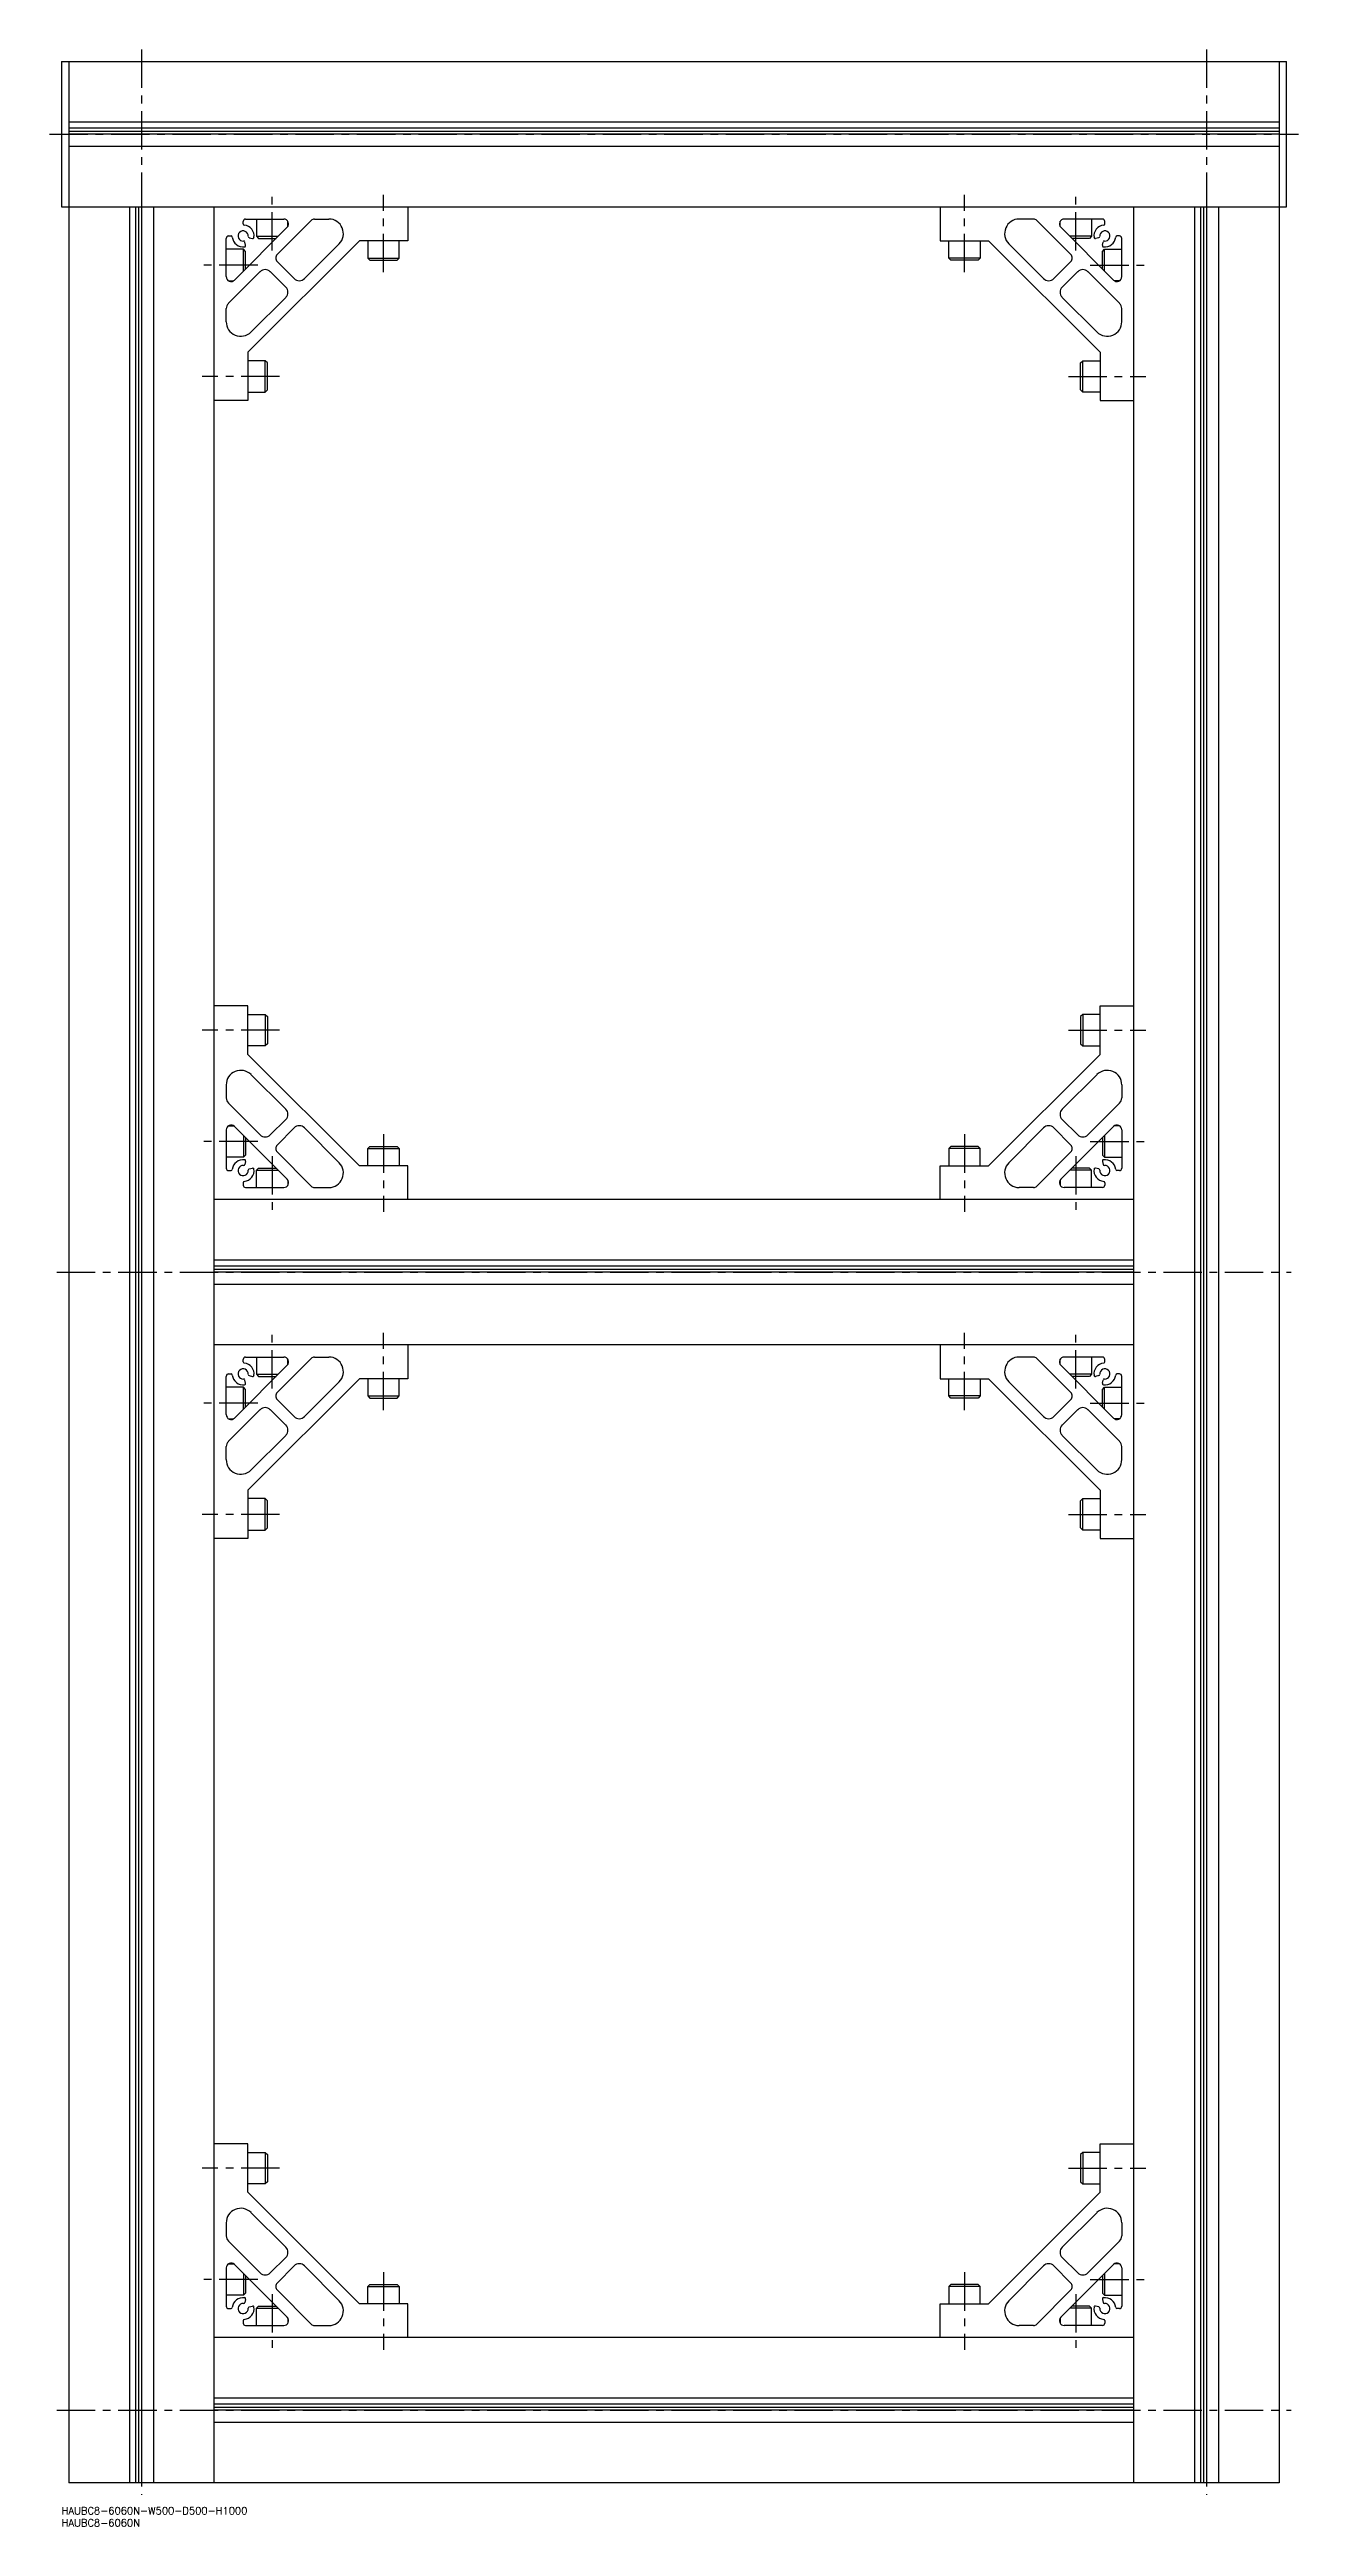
# Model space of a CAD drawing. Extents: x -5 to 1191, y -8 to 1575.
# Drawn here: x -5 to 511, y -8 to 1015 of the extents above; entities that cross this region are included whole.
import ezdxf

# ---------------------------------------------------------------- set-up
doc = ezdxf.new("R2010")
doc.units = 0
doc.header["$LTSCALE"] = 0.5
doc.linetypes.add('CENTER', pattern=[50.8, 31.75, -6.35, 6.35, -6.35])
for name, color, linetype in [('MSM_CENTER', 1, 'CENTER'), ('MSM_CONTINUOUS', 7, 'CONTINUOUS'), ('MSM_PART_NUMBER', 7, 'CONTINUOUS')]:
    doc.layers.add(name, color=color, linetype=linetype)
doc.styles.get("Standard").update_dxf_attribs({"font": 'txt.shx', "height": 3, "bigfont": 'bigfont.shx'})

# ---------------------------------------------------------------- blocks, each defined once
blk = doc.blocks.new('*U8')
at = {"layer": 'MSM_PART_NUMBER'}
blk.add_text('HAUBC8-6060N-W500-D500-H1000', height=3, dxfattribs=at).set_placement((0, -3))
blk = doc.blocks.new('*U9')
at = {"layer": 'MSM_PART_NUMBER'}
blk.add_text('HAUBC8-6060N', height=3, dxfattribs=at).set_placement((0, -8))

msp = doc.modelspace()

# ---------------------------------------------------------------- linework, layer by layer
at = {"layer": 'MSM_CENTER'}
for p, q in [((33, 1015), (33, 5)), ((473, 1015), (473, 5)), ((-5, 980), (511, 980)), ((87, 932), (87, 955)), ((133, 923), (133, 955)), ((373, 923), (373, 955)), ((419, 932), (419, 955)), ((81, 926), (58, 926)), ((425, 926), (448, 926)), ((90, 880), (58, 880)), ((416, 880), (448, 880)), ((90, 610), (58, 610)), ((416, 610), (448, 610)), ((81, 564), (58, 564)), ((133, 567), (133, 535)), ((373, 567), (373, 535)), ((425, 564), (448, 564)), ((87, 558), (87, 535)), ((419, 558), (419, 535)), ((-2, 510), (508, 510)), ((87, 462), (87, 485)), ((133, 453), (133, 485)), ((373, 453), (373, 485)), ((419, 462), (419, 485)), ((81, 456), (58, 456)), ((425, 456), (448, 456)), ((90, 410), (58, 410)), ((416, 410), (448, 410)), ((90, 140), (58, 140)), ((416, 140), (448, 140)), ((81, 94), (58, 94)), ((133, 97), (133, 65)), ((373, 97), (373, 65)), ((425, 94), (448, 94)), ((87, 88), (87, 65)), ((419, 88), (419, 65)), ((-2, 40), (508, 40))]:
    msp.add_line(p, q, dxfattribs=at)
at = {"layer": 'MSM_CONTINUOUS'}
for p, q in [((0, 1010), (506, 1010)), ((0, 1010), (0, 950)), ((3, 1010), (3, 10)), ((503, 1010), (503, 10)), ((506, 950), (506, 1010)), ((503, 985), (3, 985)), ((503, 982.5), (3, 982.5)), ((503, 981.2), (3, 981.2)), ((503, 980), (3, 980)), ((503, 975), (3, 975)), ((0, 950), (506, 950)), ((28, 950), (28, 10)), ((30.5, 950), (30.5, 10)), ((31.8, 950), (31.8, 10)), ((33, 950), (33, 10)), ((38, 950), (38, 10)), ((63, 10), (63, 950)), ((93.2, 941.6), (71.4, 919.8)), ((75, 943), (75, 944)), ((76, 945), (91.8, 945)), ((80.5, 945), (80.5, 937.9)), ((89, 930.3), (103.1, 944.4)), ((93.5, 941.9), (93.5, 944.1)), ((104.5, 945), (110.4, 945)), ((143, 950), (143, 936)), ((363, 950), (363, 936)), ((401.5, 945), (395.6, 945)), ((417, 930.3), (402.9, 944.4)), ((412.5, 941.9), (412.5, 944.1)), ((412.8, 941.6), (434.6, 919.8)), ((430, 945), (414.2, 945)), ((425.5, 945), (425.5, 937.9)), ((431, 943), (431, 944)), ((443, 10), (443, 950)), ((468, 950), (468, 10)), ((470.5, 950), (470.5, 10)), ((471.8, 950), (471.8, 10)), ((473, 950), (473, 10)), ((478, 950), (478, 10)), ((68, 921.2), (68, 937)), ((75.1, 932.5), (68, 932.5)), ((69, 938), (70, 938)), ((76, 931.6), (75.1, 932.5)), ((75.1, 923.5), (75.1, 932.5)), ((76, 934.2), (75.7, 935.5)), ((76, 924.3), (76, 931.6)), ((123, 936), (77, 890)), ((77.5, 937.3), (78.8, 937)), ((80.5, 937.9), (81.4, 937)), ((80.5, 937.9), (89.5, 937.9)), ((81.4, 937), (88.7, 937)), ((114.7, 934.8), (100.4, 920.4)), ((143, 936), (123, 936)), ((126.5, 936), (126.5, 928.9)), ((139.5, 928.9), (139.5, 936)), ((363, 936), (383, 936)), ((366.5, 928.9), (366.5, 936)), ((379.5, 936), (379.5, 928.9)), ((383, 936), (429, 890)), ((391.3, 934.8), (405.6, 920.4)), ((425.5, 937.9), (416.5, 937.9)), ((424.6, 937), (417.3, 937)), ((425.5, 937.9), (424.6, 937)), ((428.5, 937.3), (427.2, 937)), ((430, 934.2), (430.3, 935.5)), ((430, 931.6), (430.9, 932.5)), ((430, 924.3), (430, 931.6)), ((430.9, 932.5), (438, 932.5)), ((430.9, 923.5), (430.9, 932.5)), ((437, 938), (436, 938)), ((438, 921.2), (438, 937)), ((68.9, 910.2), (82, 923.3)), ((86.2, 923.3), (92.6, 916.9)), ((96.1, 920.4), (89, 927.5)), ((126.5, 928.9), (127.4, 928)), ((126.5, 928.9), (139.5, 928.9)), ((127.4, 928), (138.6, 928)), ((138.6, 928), (139.5, 928.9)), ((367.4, 928), (366.5, 928.9)), ((379.5, 928.9), (366.5, 928.9)), ((378.6, 928), (367.4, 928)), ((379.5, 928.9), (378.6, 928)), ((409.9, 920.4), (417, 927.5)), ((419.8, 923.3), (413.4, 916.9)), ((437.1, 910.2), (424, 923.3)), ((68.9, 919.5), (71.1, 919.5)), ((92.6, 912.6), (78.2, 898.3)), ((413.4, 912.6), (427.8, 898.3)), ((437.1, 919.5), (434.9, 919.5)), ((68, 902.6), (68, 908)), ((438, 902.6), (438, 908)), ((77, 890), (77, 870)), ((84.1, 886.5), (77, 886.5)), ((85, 885.6), (84.1, 886.5)), ((84.1, 873.5), (84.1, 886.5)), ((85, 874.4), (85, 885.6)), ((421, 885.6), (421.9, 886.5)), ((421, 874.4), (421, 885.6)), ((421.9, 886.5), (429, 886.5)), ((421.9, 873.5), (421.9, 886.5)), ((429, 890), (429, 870)), ((77, 870), (63, 870)), ((77, 873.5), (84.1, 873.5)), ((84.1, 873.5), (85, 874.4)), ((421.9, 873.5), (421, 874.4)), ((429, 873.5), (421.9, 873.5)), ((429, 870), (443, 870)), ((77, 620), (63, 620)), ((77, 600), (77, 620)), ((77, 616.5), (84.1, 616.5)), ((84.1, 616.5), (85, 615.6)), ((84.1, 616.5), (84.1, 603.5)), ((85, 615.6), (85, 604.4)), ((421.9, 616.5), (421, 615.6)), ((421, 615.6), (421, 604.4)), ((429, 616.5), (421.9, 616.5)), ((421.9, 616.5), (421.9, 603.5)), ((429, 620), (443, 620)), ((429, 600), (429, 620)), ((85, 604.4), (84.1, 603.5)), ((421, 604.4), (421.9, 603.5)), ((84.1, 603.5), (77, 603.5)), ((123, 554), (77, 600)), ((383, 554), (429, 600)), ((421.9, 603.5), (429, 603.5)), ((68, 587.4), (68, 582)), ((92.6, 577.4), (78.2, 591.7)), ((413.4, 577.4), (427.8, 591.7)), ((438, 587.4), (438, 582)), ((68.9, 579.8), (82, 566.7)), ((86.2, 566.7), (92.6, 573.1)), ((419.8, 566.7), (413.4, 573.1)), ((437.1, 579.8), (424, 566.7)), ((68, 568.8), (68, 553)), ((68.9, 570.5), (71.1, 570.5)), ((93.2, 548.4), (71.4, 570.2)), ((75.1, 566.5), (75.1, 557.5)), ((76, 565.7), (76, 558.4)), ((96.1, 569.6), (89, 562.5)), ((114.7, 555.2), (100.4, 569.6)), ((391.3, 555.2), (405.6, 569.6)), ((409.9, 569.6), (417, 562.5)), ((412.8, 548.4), (434.6, 570.2)), ((430, 565.7), (430, 558.4)), ((430.9, 566.5), (430.9, 557.5)), ((437.1, 570.5), (434.9, 570.5)), ((438, 568.8), (438, 553)), ((75.1, 557.5), (68, 557.5)), ((76, 558.4), (75.1, 557.5)), ((76, 555.8), (75.7, 554.5)), ((77.5, 552.7), (78.8, 553)), ((80.5, 552.1), (81.4, 553)), ((81.4, 553), (88.7, 553)), ((89, 559.7), (103.1, 545.6)), ((143, 554), (123, 554)), ((126.5, 561.1), (127.4, 562)), ((126.5, 554), (126.5, 561.1)), ((126.5, 561.1), (139.5, 561.1)), ((127.4, 562), (138.6, 562)), ((138.6, 562), (139.5, 561.1)), ((139.5, 561.1), (139.5, 554)), ((143, 540), (143, 554)), ((363, 554), (383, 554)), ((363, 540), (363, 554)), ((367.4, 562), (366.5, 561.1)), ((366.5, 561.1), (366.5, 554)), ((379.5, 561.1), (366.5, 561.1)), ((378.6, 562), (367.4, 562)), ((379.5, 561.1), (378.6, 562)), ((379.5, 554), (379.5, 561.1)), ((417, 559.7), (402.9, 545.6)), ((424.6, 553), (417.3, 553)), ((425.5, 552.1), (424.6, 553)), ((428.5, 552.7), (427.2, 553)), ((430, 558.4), (430.9, 557.5)), ((430, 555.8), (430.3, 554.5)), ((430.9, 557.5), (438, 557.5)), ((69, 552), (70, 552)), ((75, 547), (75, 546)), ((76, 545), (91.8, 545)), ((80.5, 545), (80.5, 552.1)), ((80.5, 552.1), (89.5, 552.1)), ((93.5, 548.1), (93.5, 545.9)), ((104.5, 545), (110.4, 545)), ((401.5, 545), (395.6, 545)), ((412.5, 548.1), (412.5, 545.9)), ((430, 545), (414.2, 545)), ((425.5, 552.1), (416.5, 552.1)), ((425.5, 545), (425.5, 552.1)), ((431, 547), (431, 546)), ((437, 552), (436, 552)), ((443, 540), (63, 540)), ((443, 515), (63, 515)), ((443, 512.5), (63, 512.5)), ((443, 511.2), (63, 511.2)), ((443, 510), (63, 510)), ((443, 505), (63, 505)), ((443, 480), (63, 480)), ((93.2, 471.6), (71.4, 449.8)), ((75, 473), (75, 474)), ((76, 475), (91.8, 475)), ((80.5, 475), (80.5, 467.9)), ((89, 460.3), (103.1, 474.4)), ((93.5, 471.9), (93.5, 474.1)), ((104.5, 475), (110.4, 475)), ((143, 480), (143, 466)), ((363, 480), (363, 466)), ((401.5, 475), (395.6, 475)), ((417, 460.3), (402.9, 474.4)), ((412.5, 471.9), (412.5, 474.1)), ((412.8, 471.6), (434.6, 449.8)), ((430, 475), (414.2, 475)), ((425.5, 475), (425.5, 467.9)), ((431, 473), (431, 474)), ((68, 451.2), (68, 467)), ((75.1, 462.5), (68, 462.5)), ((69, 468), (70, 468)), ((76, 461.6), (75.1, 462.5)), ((75.1, 453.5), (75.1, 462.5)), ((76, 464.2), (75.7, 465.5)), ((76, 454.3), (76, 461.6)), ((123, 466), (77, 420)), ((77.5, 467.3), (78.8, 467)), ((80.5, 467.9), (81.4, 467)), ((80.5, 467.9), (89.5, 467.9)), ((81.4, 467), (88.7, 467)), ((114.7, 464.8), (100.4, 450.4)), ((143, 466), (123, 466)), ((126.5, 466), (126.5, 458.9)), ((139.5, 458.9), (139.5, 466)), ((363, 466), (383, 466)), ((366.5, 458.9), (366.5, 466)), ((379.5, 466), (379.5, 458.9)), ((383, 466), (429, 420)), ((391.3, 464.8), (405.6, 450.4)), ((425.5, 467.9), (416.5, 467.9)), ((424.6, 467), (417.3, 467)), ((425.5, 467.9), (424.6, 467)), ((428.5, 467.3), (427.2, 467)), ((430, 464.2), (430.3, 465.5)), ((430, 461.6), (430.9, 462.5)), ((430, 454.3), (430, 461.6)), ((430.9, 462.5), (438, 462.5)), ((430.9, 453.5), (430.9, 462.5)), ((437, 468), (436, 468)), ((438, 451.2), (438, 467)), ((68.9, 440.2), (82, 453.3)), ((86.2, 453.3), (92.6, 446.9)), ((96.1, 450.4), (89, 457.5)), ((126.5, 458.9), (127.4, 458)), ((126.5, 458.9), (139.5, 458.9)), ((127.4, 458), (138.6, 458)), ((138.6, 458), (139.5, 458.9)), ((367.4, 458), (366.5, 458.9)), ((379.5, 458.9), (366.5, 458.9)), ((378.6, 458), (367.4, 458)), ((379.5, 458.9), (378.6, 458)), ((409.9, 450.4), (417, 457.5)), ((419.8, 453.3), (413.4, 446.9)), ((437.1, 440.2), (424, 453.3)), ((68.9, 449.5), (71.1, 449.5)), ((92.6, 442.6), (78.2, 428.3)), ((413.4, 442.6), (427.8, 428.3)), ((437.1, 449.5), (434.9, 449.5)), ((68, 432.6), (68, 438)), ((438, 432.6), (438, 438)), ((77, 420), (77, 400)), ((429, 420), (429, 400)), ((84.1, 416.5), (77, 416.5)), ((85, 415.6), (84.1, 416.5)), ((84.1, 403.5), (84.1, 416.5)), ((85, 404.4), (85, 415.6)), ((421, 415.6), (421.9, 416.5)), ((421, 404.4), (421, 415.6)), ((421.9, 416.5), (429, 416.5)), ((421.9, 403.5), (421.9, 416.5)), ((77, 400), (63, 400)), ((77, 403.5), (84.1, 403.5)), ((84.1, 403.5), (85, 404.4)), ((421.9, 403.5), (421, 404.4)), ((429, 403.5), (421.9, 403.5)), ((429, 400), (443, 400)), ((77, 150), (63, 150)), ((77, 130), (77, 150)), ((77, 146.5), (84.1, 146.5)), ((84.1, 146.5), (85, 145.6)), ((84.1, 146.5), (84.1, 133.5)), ((85, 145.6), (85, 134.4)), ((421.9, 146.5), (421, 145.6)), ((421, 145.6), (421, 134.4)), ((429, 146.5), (421.9, 146.5)), ((421.9, 146.5), (421.9, 133.5)), ((429, 150), (443, 150)), ((429, 130), (429, 150)), ((84.1, 133.5), (77, 133.5)), ((85, 134.4), (84.1, 133.5)), ((421, 134.4), (421.9, 133.5)), ((421.9, 133.5), (429, 133.5)), ((123, 84), (77, 130)), ((383, 84), (429, 130)), ((68, 117.4), (68, 112)), ((92.6, 107.4), (78.2, 121.7)), ((413.4, 107.4), (427.8, 121.7)), ((438, 117.4), (438, 112)), ((68.9, 109.8), (82, 96.7)), ((86.2, 96.7), (92.6, 103.1)), ((419.8, 96.7), (413.4, 103.1)), ((437.1, 109.8), (424, 96.7)), ((68, 98.8), (68, 83)), ((68.9, 100.5), (71.1, 100.5)), ((93.2, 78.4), (71.4, 100.2)), ((75.1, 96.5), (75.1, 87.5)), ((76, 95.7), (76, 88.4)), ((96.1, 99.6), (89, 92.5)), ((114.7, 85.2), (100.4, 99.6)), ((391.3, 85.2), (405.6, 99.6)), ((409.9, 99.6), (417, 92.5)), ((412.8, 78.4), (434.6, 100.2)), ((430, 95.7), (430, 88.4)), ((430.9, 96.5), (430.9, 87.5)), ((437.1, 100.5), (434.9, 100.5)), ((438, 98.8), (438, 83)), ((75.1, 87.5), (68, 87.5)), ((69, 82), (70, 82)), ((76, 88.4), (75.1, 87.5)), ((76, 85.8), (75.7, 84.5)), ((77.5, 82.7), (78.8, 83)), ((80.5, 82.1), (81.4, 83)), ((80.5, 75), (80.5, 82.1)), ((80.5, 82.1), (89.5, 82.1)), ((81.4, 83), (88.7, 83)), ((89, 89.7), (103.1, 75.6)), ((143, 84), (123, 84)), ((126.5, 91.1), (127.4, 92)), ((126.5, 84), (126.5, 91.1)), ((126.5, 91.1), (139.5, 91.1)), ((127.4, 92), (138.6, 92)), ((138.6, 92), (139.5, 91.1)), ((139.5, 91.1), (139.5, 84)), ((143, 70), (143, 84)), ((363, 84), (383, 84)), ((363, 70), (363, 84)), ((367.4, 92), (366.5, 91.1)), ((366.5, 91.1), (366.5, 84)), ((379.5, 91.1), (366.5, 91.1)), ((378.6, 92), (367.4, 92)), ((379.5, 91.1), (378.6, 92)), ((379.5, 84), (379.5, 91.1)), ((417, 89.7), (402.9, 75.6)), ((425.5, 82.1), (416.5, 82.1)), ((424.6, 83), (417.3, 83)), ((425.5, 82.1), (424.6, 83)), ((425.5, 75), (425.5, 82.1)), ((428.5, 82.7), (427.2, 83)), ((430, 88.4), (430.9, 87.5)), ((430, 85.8), (430.3, 84.5)), ((430.9, 87.5), (438, 87.5)), ((437, 82), (436, 82)), ((75, 77), (75, 76)), ((76, 75), (91.8, 75)), ((93.5, 78.1), (93.5, 75.9)), ((104.5, 75), (110.4, 75)), ((401.5, 75), (395.6, 75)), ((412.5, 78.1), (412.5, 75.9)), ((430, 75), (414.2, 75)), ((431, 77), (431, 76)), ((443, 70), (63, 70)), ((443, 45), (63, 45)), ((443, 42.5), (63, 42.5)), ((443, 41.2), (63, 41.2)), ((443, 40), (63, 40)), ((443, 35), (63, 35)), ((503, 10), (3, 10))]:
    msp.add_line(p, q, dxfattribs=at)
for centre, radius, start, end in [((76, 944), 1, 90, 180), ((75.5, 943), 0.5, 180, 264.2608), ((75, 938), 4.5, 352.1798, 84.2608), ((91.8, 943), 2, 315, 90), ((104.5, 943), 2, 90, 135), ((110.4, 939), 6, 315, 90), ((395.6, 939), 6, 90, 225), ((401.5, 943), 2, 45, 90), ((414.2, 943), 2, 90, 225), ((431, 938), 4.5, 95.7392, 187.8202), ((430, 944), 1, 0, 90), ((430.5, 943), 0.5, 275.7392, 0), ((69, 937), 1, 90, 180), ((70, 937.5), 0.5, 5.7392, 90), ((75, 938), 4.5, 185.7392, 277.819), ((75, 938), 2.1, 356.0869, 273.913), ((75.2, 935.4), 0.5, 14.9983, 93.9131), ((75.5, 934), 0.5, 277.819, 14.9983), ((77.6, 937.8), 0.5, 176.0869, 254.9983), ((79, 937.5), 0.5, 254.9983, 352.1798), ((427, 937.5), 0.5, 187.8202, 285.0017), ((428.4, 937.8), 0.5, 285.0017, 3.9131), ((431, 938), 2.1, 266.087, 183.9131), ((430.5, 934), 0.5, 165.0017, 262.181), ((430.8, 935.4), 0.5, 86.0869, 165.0017), ((431, 938), 4.5, 262.181, 354.2608), ((436, 937.5), 0.5, 90, 174.2608), ((437, 937), 1, 0, 90), ((70, 921.2), 2, 180, 315), ((84.1, 921.1), 3, 45.0003, 135), ((90.5, 928.9), 2, 135, 225.0003), ((415.5, 928.9), 2, 314.9997, 45), ((421.9, 921.1), 3, 45, 134.9997), ((436, 921.2), 2, 225, 0), ((90.5, 914.8), 3, 315, 45.0003), ((98.2, 922.5), 3, 225.0003, 315), ((407.8, 922.5), 3, 225, 314.9997), ((415.5, 914.8), 3, 134.9997, 225), ((71, 908), 3, 135, 180), ((74, 902.6), 6, 180, 315), ((432, 902.6), 6, 225, 0), ((435, 908), 3, 0, 45), ((74, 587.4), 6, 45, 180), ((432, 587.4), 6, 0, 135), ((71, 582), 3, 180, 225), ((90.5, 575.2), 3, 314.9997, 45), ((415.5, 575.2), 3, 135, 225.0003), ((435, 582), 3, 315, 360), ((70, 568.8), 2, 45, 180), ((84.1, 568.9), 3, 225, 314.9997), ((98.2, 567.5), 3, 45, 134.9997), ((407.8, 567.5), 3, 45.0003, 135), ((421.9, 568.9), 3, 225.0003, 315), ((436, 568.8), 2, 0, 135), ((69, 553), 1, 180, 270), ((70, 552.5), 0.5, 270, 354.2608), ((75, 552), 4.5, 82.181, 174.2608), ((75, 552), 2.1, 86.087, 3.9131), ((75.2, 554.6), 0.5, 266.0869, 345.0017), ((75, 552), 4.5, 275.7392, 7.8202), ((75.5, 556), 0.5, 345.0017, 82.181), ((77.6, 552.2), 0.5, 105.0017, 183.9131), ((79, 552.5), 0.5, 7.8202, 105.0017), ((90.5, 561.1), 2, 134.9997, 225), ((110.4, 551), 6, 270, 45), ((395.6, 551), 6, 135, 270), ((415.5, 561.1), 2, 315, 45.0003), ((427, 552.5), 0.5, 74.9983, 172.1798), ((431, 552), 4.5, 172.1798, 264.2608), ((428.4, 552.2), 0.5, 356.0869, 74.9983), ((431, 552), 2.1, 176.0869, 93.913), ((430.5, 556), 0.5, 97.819, 194.9983), ((430.8, 554.6), 0.5, 194.9983, 273.9131), ((431, 552), 4.5, 5.7392, 97.819), ((436, 552.5), 0.5, 185.7392, 270), ((437, 553), 1, 270, 0), ((75.5, 547), 0.5, 95.7392, 180), ((76, 546), 1, 180, 270), ((91.8, 547), 2, 270, 45), ((104.5, 547), 2, 225, 270), ((401.5, 547), 2, 270, 315), ((414.2, 547), 2, 135, 270), ((430, 546), 1, 270, 0), ((430.5, 547), 0.5, 0, 84.2608), ((76, 474), 1, 90, 180), ((75.5, 473), 0.5, 180, 264.2608), ((75, 468), 4.5, 352.1798, 84.2608), ((91.8, 473), 2, 315, 90), ((104.5, 473), 2, 90, 135), ((110.4, 469), 6, 315, 90), ((395.6, 469), 6, 90, 225), ((401.5, 473), 2, 45, 90), ((414.2, 473), 2, 90, 225), ((431, 468), 4.5, 95.7392, 187.8202), ((430, 474), 1, 0, 90), ((430.5, 473), 0.5, 275.7392, 0), ((69, 467), 1, 90, 180), ((70, 467.5), 0.5, 5.7392, 90), ((75, 468), 4.5, 185.7392, 277.819), ((75, 468), 2.1, 356.0869, 273.913), ((75.2, 465.4), 0.5, 14.9983, 93.9131), ((75.5, 464), 0.5, 277.819, 14.9983), ((77.6, 467.8), 0.5, 176.0869, 254.9983), ((79, 467.5), 0.5, 254.9983, 352.1798), ((427, 467.5), 0.5, 187.8202, 285.0017), ((428.4, 467.8), 0.5, 285.0017, 3.9131), ((431, 468), 2.1, 266.087, 183.9131), ((430.5, 464), 0.5, 165.0017, 262.181), ((430.8, 465.4), 0.5, 86.0869, 165.0017), ((431, 468), 4.5, 262.181, 354.2608), ((436, 467.5), 0.5, 90, 174.2608), ((437, 467), 1, 0, 90), ((70, 451.2), 2, 180, 315), ((84.1, 451.1), 3, 45.0003, 135), ((90.5, 458.9), 2, 135, 225.0003), ((98.2, 452.5), 3, 225.0003, 315), ((407.8, 452.5), 3, 225, 314.9997), ((415.5, 458.9), 2, 314.9997, 45), ((421.9, 451.1), 3, 45, 134.9997), ((436, 451.2), 2, 225, 0), ((71, 438), 3, 135, 180), ((90.5, 444.8), 3, 315, 45.0003), ((415.5, 444.8), 3, 134.9997, 225), ((435, 438), 3, 0, 45), ((74, 432.6), 6, 180, 315), ((432, 432.6), 6, 225, 0), ((74, 117.4), 6, 45, 180), ((432, 117.4), 6, 0, 135), ((71, 112), 3, 180, 225), ((90.5, 105.2), 3, 314.9997, 45), ((415.5, 105.2), 3, 135, 225.0003), ((435, 112), 3, 315, 360), ((70, 98.8), 2, 45, 180), ((84.1, 98.9), 3, 225, 314.9997), ((90.5, 91.1), 2, 134.9997, 225), ((98.2, 97.5), 3, 45, 134.9997), ((407.8, 97.5), 3, 45.0003, 135), ((415.5, 91.1), 2, 315, 45.0003), ((421.9, 98.9), 3, 225.0003, 315), ((436, 98.8), 2, 0, 135), ((69, 83), 1, 180, 270), ((70, 82.5), 0.5, 270, 354.2608), ((75, 82), 4.5, 82.181, 174.2608), ((75, 82), 2.1, 86.087, 3.9131), ((75.2, 84.6), 0.5, 266.0869, 345.0017), ((75, 82), 4.5, 275.7392, 7.8202), ((75.5, 86), 0.5, 345.0017, 82.181), ((77.6, 82.2), 0.5, 105.0017, 183.9131), ((79, 82.5), 0.5, 7.8202, 105.0017), ((110.4, 81), 6, 270, 45), ((395.6, 81), 6, 135, 270), ((427, 82.5), 0.5, 74.9983, 172.1798), ((431, 82), 4.5, 172.1798, 264.2608), ((428.4, 82.2), 0.5, 356.0869, 74.9983), ((431, 82), 2.1, 176.0869, 93.913), ((430.5, 86), 0.5, 97.819, 194.9983), ((430.8, 84.6), 0.5, 194.9983, 273.9131), ((431, 82), 4.5, 5.7392, 97.819), ((436, 82.5), 0.5, 185.7392, 270), ((437, 83), 1, 270, 0), ((75.5, 77), 0.5, 95.7392, 180), ((76, 76), 1, 180, 270), ((91.8, 77), 2, 270, 45), ((104.5, 77), 2, 225, 270), ((401.5, 77), 2, 270, 315), ((414.2, 77), 2, 135, 270), ((430, 76), 1, 270, 0), ((430.5, 77), 0.5, 0, 84.2608)]:
    msp.add_arc(centre, radius, start, end, dxfattribs=at)

# ---------------------------------------------------------------- block references
for name in ['*U8', '*U9']:
    msp.add_blockref(name, (0, 0), dxfattribs=at)

doc.saveas('drawing.dxf')
